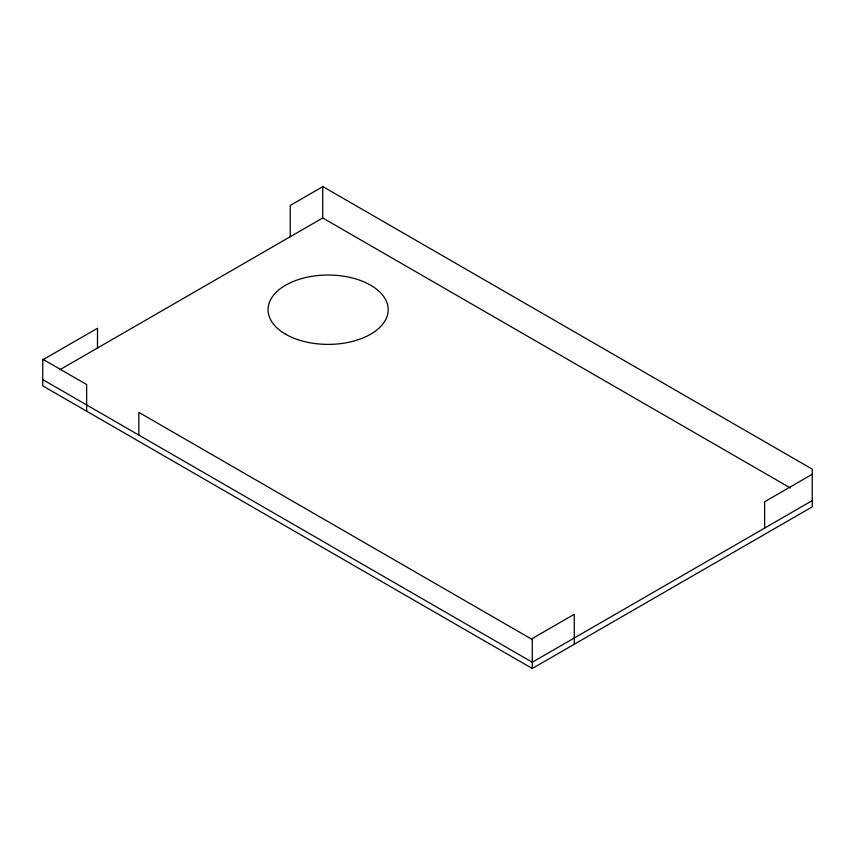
<?xml version="1.0" encoding="UTF-8"?>
<svg xmlns="http://www.w3.org/2000/svg" width="855" height="855" viewBox="0 0 855 855"><rect width="100%" height="100%" fill="white"/><g stroke="black" fill="none" stroke-linecap="round" stroke-linejoin="round"><path stroke-width="1.28" d="M322.72 186.689L290.219 205.457L290.219 236.739M42.75 359.859L97.491 328.256L97.491 348.006M59.861 369.734L322.72 217.972L790.309 487.927M812.25 474.258L764.637 501.746L764.637 528.08M812.25 500.592L532.28 662.24L42.75 379.609M86.654 411.212L86.654 384.547L42.75 359.196L42.75 385.862L532.28 668.492L812.25 506.855L812.25 469.139L322.72 186.508L322.72 217.972M532.302 639.54L138.852 412.377L138.852 435.099M574.261 644.253L574.261 614.296L532.28 638.535L532.28 668.492M285.645 334.23A60.074 34.681 0 0 0 386.15 318.68A60.074 34.681 0 0 0 312.567 276.208A60.074 34.681 0 0 0 285.645 334.23"/></g></svg>
